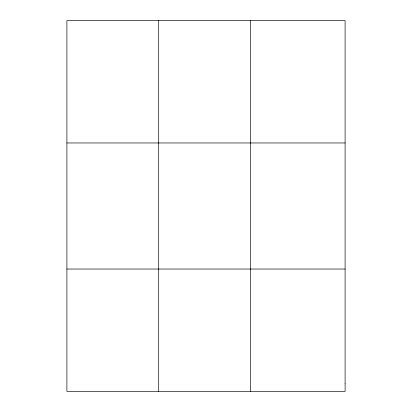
<?xml version="1.0" encoding="UTF-8"?>
<svg xmlns="http://www.w3.org/2000/svg" width="412" height="412" viewBox="0 0 412 412"><rect width="100%" height="100%" fill="white"/><g stroke="black" fill="none" stroke-linecap="round" stroke-linejoin="round"><path stroke-width="0.62" d="M158.708 20.6L158.708 391.4M250.511 20.6L250.511 391.4M66.898 142.964L345.102 142.964M66.898 269.036L345.102 269.036M345.102 383.752L345.102 391.4L66.898 391.4L66.898 20.6L345.102 20.6L345.102 383.752"/></g></svg>
